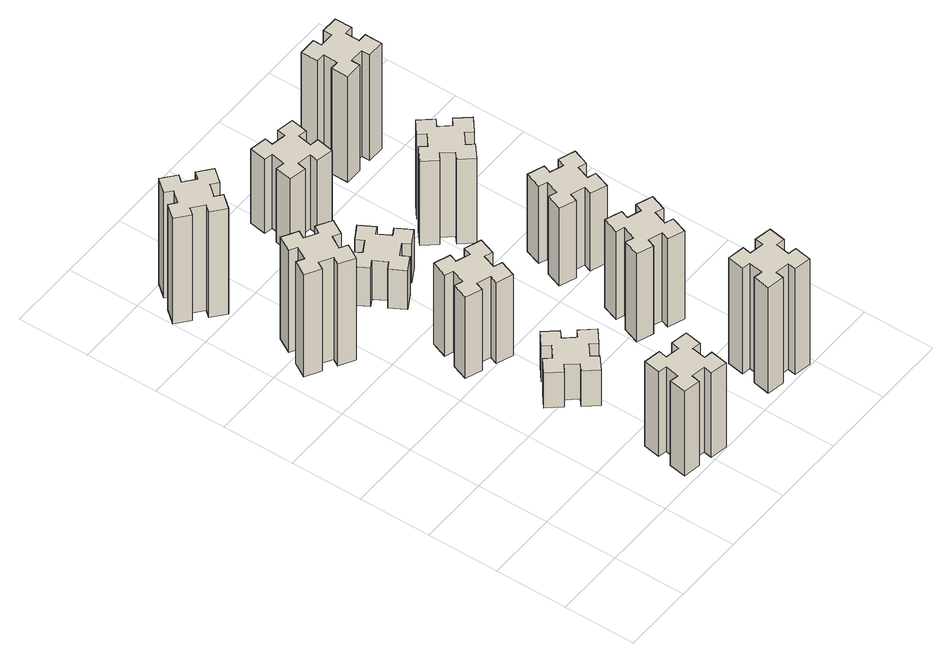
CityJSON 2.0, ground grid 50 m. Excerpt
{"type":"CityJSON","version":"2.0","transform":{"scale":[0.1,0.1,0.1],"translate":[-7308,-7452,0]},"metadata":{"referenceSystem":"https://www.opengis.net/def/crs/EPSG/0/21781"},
"CityObjects":{
"building1":{"type":"Building","attributes":{"class":"1000","function":"1000","usage":"1000","yearOfConstruction":2016,"roofType":"1000","measuredHeight":72,"storeysAboveGround":30,"storeysBelowGround":0},"geometry":[{"type":"Solid","lod":"1","boundaries":[[[[0,1,2,3,4,5,6,7,8,9,10,11,12,13,14,15,16,17,18,19]],[[17,16,20,21]],[[16,15,22,20]],[[15,14,23,22]],[[14,13,24,23]],[[13,12,25,24]],[[12,11,26,25]],[[11,10,27,26]],[[10,9,28,27]],[[9,8,29,28]],[[8,7,30,29]],[[7,6,31,30]],[[6,5,32,31]],[[5,4,33,32]],[[4,3,34,33]],[[3,2,35,34]],[[2,1,36,35]],[[1,0,37,36]],[[0,19,38,37]],[[19,18,39,38]],[[18,17,21,39]],[[24,25,26,27,28,29,30,31,32,33,34,35,36,37,38,39,21,20,22,23]]]]}]},
"building2":{"type":"Building","attributes":{"class":"1000","function":"1000","usage":"1000","yearOfConstruction":2016,"roofType":"1000","measuredHeight":87,"storeysAboveGround":30,"storeysBelowGround":0},"geometry":[{"type":"Solid","lod":"1","boundaries":[[[[40,41,42,43,44,45,46,47,48,49,50,51,52,53,54,55,56,57,58,59]],[[57,56,60,61]],[[56,55,62,60]],[[55,54,63,62]],[[54,53,64,63]],[[53,52,65,64]],[[52,51,66,65]],[[51,50,67,66]],[[50,49,68,67]],[[49,48,69,68]],[[48,47,70,69]],[[47,46,71,70]],[[46,45,72,71]],[[45,44,73,72]],[[44,43,74,73]],[[43,42,75,74]],[[42,41,76,75]],[[41,40,77,76]],[[40,59,78,77]],[[59,58,79,78]],[[58,57,61,79]],[[64,65,66,67,68,69,70,71,72,73,74,75,76,77,78,79,61,60,62,63]]]]}]},
"building3":{"type":"Building","attributes":{"class":"1000","function":"1000","usage":"1000","yearOfConstruction":2016,"roofType":"1000","measuredHeight":90,"storeysAboveGround":30,"storeysBelowGround":0},"geometry":[{"type":"Solid","lod":"1","boundaries":[[[[80,81,82,83,84,85,86,87,88,89,90,91,92,93,94,95,96,97,98,99]],[[97,96,100,101]],[[96,95,102,100]],[[95,94,103,102]],[[94,93,104,103]],[[93,92,105,104]],[[92,91,106,105]],[[91,90,107,106]],[[90,89,108,107]],[[89,88,109,108]],[[88,87,110,109]],[[87,86,111,110]],[[86,85,112,111]],[[85,84,113,112]],[[84,83,114,113]],[[83,82,115,114]],[[82,81,116,115]],[[81,80,117,116]],[[80,99,118,117]],[[99,98,119,118]],[[98,97,101,119]],[[104,105,106,107,108,109,110,111,112,113,114,115,116,117,118,119,101,100,102,103]]]]}]},
"building4":{"type":"Building","attributes":{"class":"1000","function":"1000","usage":"1000","yearOfConstruction":2016,"roofType":"1000","measuredHeight":30,"storeysAboveGround":30,"storeysBelowGround":0},"geometry":[{"type":"Solid","lod":"1","boundaries":[[[[120,121,122,123,124,125,126,127,128,129,130,131,132,133,134,135,136,137,138,139]],[[137,136,140,141]],[[136,135,142,140]],[[135,134,143,142]],[[134,133,144,143]],[[133,132,145,144]],[[132,131,146,145]],[[131,130,147,146]],[[130,129,148,147]],[[129,128,149,148]],[[128,127,150,149]],[[127,126,151,150]],[[126,125,152,151]],[[125,124,153,152]],[[124,123,154,153]],[[123,122,155,154]],[[122,121,156,155]],[[121,120,157,156]],[[120,139,158,157]],[[139,138,159,158]],[[138,137,141,159]],[[144,145,146,147,148,149,150,151,152,153,154,155,156,157,158,159,141,140,142,143]]]]}]},
"building5":{"type":"Building","attributes":{"class":"1000","function":"1000","usage":"1000","yearOfConstruction":2016,"roofType":"1000","measuredHeight":69,"storeysAboveGround":30,"storeysBelowGround":0},"geometry":[{"type":"Solid","lod":"1","boundaries":[[[[160,161,162,163,164,165,166,167,168,169,170,171,172,173,174,175,176,177,178,179]],[[177,176,180,181]],[[176,175,182,180]],[[175,174,183,182]],[[174,173,184,183]],[[173,172,185,184]],[[172,171,186,185]],[[171,170,187,186]],[[170,169,188,187]],[[169,168,189,188]],[[168,167,190,189]],[[167,166,191,190]],[[166,165,192,191]],[[165,164,193,192]],[[164,163,194,193]],[[163,162,195,194]],[[162,161,196,195]],[[161,160,197,196]],[[160,179,198,197]],[[179,178,199,198]],[[178,177,181,199]],[[184,185,186,187,188,189,190,191,192,193,194,195,196,197,198,199,181,180,182,183]]]]}]},
"building6":{"type":"Building","attributes":{"class":"1000","function":"1000","usage":"1000","yearOfConstruction":2016,"roofType":"1000","measuredHeight":33,"storeysAboveGround":30,"storeysBelowGround":0},"geometry":[{"type":"Solid","lod":"1","boundaries":[[[[200,201,202,203,204,205,206,207,208,209,210,211,212,213,214,215,216,217,218,219]],[[217,216,220,221]],[[216,215,222,220]],[[215,214,223,222]],[[214,213,224,223]],[[213,212,225,224]],[[212,211,226,225]],[[211,210,227,226]],[[210,209,228,227]],[[209,208,229,228]],[[208,207,230,229]],[[207,206,231,230]],[[206,205,232,231]],[[205,204,233,232]],[[204,203,234,233]],[[203,202,235,234]],[[202,201,236,235]],[[201,200,237,236]],[[200,219,238,237]],[[219,218,239,238]],[[218,217,221,239]],[[224,225,226,227,228,229,230,231,232,233,234,235,236,237,238,239,221,220,222,223]]]]}]},
"building7":{"type":"Building","attributes":{"class":"1000","function":"1000","usage":"1000","yearOfConstruction":2016,"roofType":"1000","measuredHeight":90,"storeysAboveGround":30,"storeysBelowGround":0},"geometry":[{"type":"Solid","lod":"1","boundaries":[[[[240,241,242,243,244,245,246,247,248,249,250,251,252,253,254,255,256,257,258,259]],[[257,256,260,261]],[[256,255,262,260]],[[255,254,263,262]],[[254,253,264,263]],[[253,252,265,264]],[[252,251,266,265]],[[251,250,267,266]],[[250,249,268,267]],[[249,248,269,268]],[[248,247,270,269]],[[247,246,271,270]],[[246,245,272,271]],[[245,244,273,272]],[[244,243,274,273]],[[243,242,275,274]],[[242,241,276,275]],[[241,240,277,276]],[[240,259,278,277]],[[259,258,279,278]],[[258,257,261,279]],[[264,265,266,267,268,269,270,271,272,273,274,275,276,277,278,279,261,260,262,263]]]]}]},
"building8":{"type":"Building","attributes":{"class":"1000","function":"1000","usage":"1000","yearOfConstruction":2016,"roofType":"1000","measuredHeight":63,"storeysAboveGround":30,"storeysBelowGround":0},"geometry":[{"type":"Solid","lod":"1","boundaries":[[[[280,281,282,283,284,285,286,287,288,289,290,291,292,293,294,295,296,297,298,299]],[[297,296,300,301]],[[296,295,302,300]],[[295,294,303,302]],[[294,293,304,303]],[[293,292,305,304]],[[292,291,306,305]],[[291,290,307,306]],[[290,289,308,307]],[[289,288,309,308]],[[288,287,310,309]],[[287,286,311,310]],[[286,285,312,311]],[[285,284,313,312]],[[284,283,314,313]],[[283,282,315,314]],[[282,281,316,315]],[[281,280,317,316]],[[280,299,318,317]],[[299,298,319,318]],[[298,297,301,319]],[[304,305,306,307,308,309,310,311,312,313,314,315,316,317,318,319,301,300,302,303]]]]}]},
"building9":{"type":"Building","attributes":{"class":"1000","function":"1000","usage":"1000","yearOfConstruction":2016,"roofType":"1000","measuredHeight":75,"storeysAboveGround":30,"storeysBelowGround":0},"geometry":[{"type":"Solid","lod":"1","boundaries":[[[[320,321,322,323,324,325,326,327,328,329,330,331,332,333,334,335,336,337,338,339]],[[337,336,340,341]],[[336,335,342,340]],[[335,334,343,342]],[[334,333,344,343]],[[333,332,345,344]],[[332,331,346,345]],[[331,330,347,346]],[[330,329,348,347]],[[329,328,349,348]],[[328,327,350,349]],[[327,326,351,350]],[[326,325,352,351]],[[325,324,353,352]],[[324,323,354,353]],[[323,322,355,354]],[[322,321,356,355]],[[321,320,357,356]],[[320,339,358,357]],[[339,338,359,358]],[[338,337,341,359]],[[344,345,346,347,348,349,350,351,352,353,354,355,356,357,358,359,341,340,342,343]]]]}]},
"building10":{"type":"Building","attributes":{"class":"1000","function":"1000","usage":"1000","yearOfConstruction":2016,"roofType":"1000","measuredHeight":66,"storeysAboveGround":30,"storeysBelowGround":0},"geometry":[{"type":"Solid","lod":"1","boundaries":[[[[360,361,362,363,364,365,366,367,368,369,370,371,372,373,374,375,376,377,378,379]],[[377,376,380,381]],[[376,375,382,380]],[[375,374,383,382]],[[374,373,384,383]],[[373,372,385,384]],[[372,371,386,385]],[[371,370,387,386]],[[370,369,388,387]],[[369,368,389,388]],[[368,367,390,389]],[[367,366,391,390]],[[366,365,392,391]],[[365,364,393,392]],[[364,363,394,393]],[[363,362,395,394]],[[362,361,396,395]],[[361,360,397,396]],[[360,379,398,397]],[[379,378,399,398]],[[378,377,381,399]],[[384,385,386,387,388,389,390,391,392,393,394,395,396,397,398,399,381,380,382,383]]]]}]},
"building11":{"type":"Building","attributes":{"class":"1000","function":"1000","usage":"1000","yearOfConstruction":2016,"roofType":"1000","measuredHeight":72,"storeysAboveGround":30,"storeysBelowGround":0},"geometry":[{"type":"Solid","lod":"1","boundaries":[[[[400,401,402,403,404,405,406,407,408,409,410,411,412,413,414,415,416,417,418,419]],[[417,416,420,421]],[[416,415,422,420]],[[415,414,423,422]],[[414,413,424,423]],[[413,412,425,424]],[[412,411,426,425]],[[411,410,427,426]],[[410,409,428,427]],[[409,408,429,428]],[[408,407,430,429]],[[407,406,431,430]],[[406,405,432,431]],[[405,404,433,432]],[[404,403,434,433]],[[403,402,435,434]],[[402,401,436,435]],[[401,400,437,436]],[[400,419,438,437]],[[419,418,439,438]],[[418,417,421,439]],[[424,425,426,427,428,429,430,431,432,433,434,435,436,437,438,439,421,420,422,423]]]]}]},
"building12":{"type":"Building","attributes":{"class":"1000","function":"1000","usage":"1000","yearOfConstruction":2016,"roofType":"1000","measuredHeight":90,"storeysAboveGround":30,"storeysBelowGround":0},"geometry":[{"type":"Solid","lod":"1","boundaries":[[[[440,441,442,443,444,445,446,447,448,449,450,451,452,453,454,455,456,457,458,459]],[[457,456,460,461]],[[456,455,462,460]],[[455,454,463,462]],[[454,453,464,463]],[[453,452,465,464]],[[452,451,466,465]],[[451,450,467,466]],[[450,449,468,467]],[[449,448,469,468]],[[448,447,470,469]],[[447,446,471,470]],[[446,445,472,471]],[[445,444,473,472]],[[444,443,474,473]],[[443,442,475,474]],[[442,441,476,475]],[[441,440,477,476]],[[440,459,478,477]],[[459,458,479,478]],[[458,457,461,479]],[[464,465,466,467,468,469,470,471,472,473,474,475,476,477,478,479,461,460,462,463]]]]}]}
},
"vertices":[
[886,274,0],[868,175,0],[809,186,0],[788,67,0],[907,47,0],[917,106,0],[1015,88,0],[1005,29,0],[1123,8,0],[1144,127,0],[1085,137,0],[1102,235,0],[1161,225,0],[1182,343,0],[1064,364,0],[1054,305,0],[955,322,0],[966,381,0],[847,402,0],[827,284,0],[955,322,720],[966,381,720],[1054,305,720],[1064,364,720],[1182,343,720],[1161,225,720],[1102,235,720],[1085,137,720],[1144,127,720],[1123,8,720],[1005,29,720],[1015,88,720],[917,106,720],[907,47,720],[788,67,720],[809,186,720],[868,175,720],[886,274,720],[827,284,720],[847,402,720],
[416,2327,0],[466,2414,0],[518,2384,0],[578,2488,0],[474,2548,0],[444,2496,0],[357,2546,0],[387,2598,0],[283,2658,0],[223,2554,0],[275,2524,0],[225,2437,0],[173,2467,0],[113,2363,0],[217,2303,0],[247,2355,0],[334,2305,0],[304,2253,0],[408,2193,0],[468,2297,0],[334,2305,870],[304,2253,870],[247,2355,870],[217,2303,870],[113,2363,870],[173,2467,870],[225,2437,870],[275,2524,870],[223,2554,870],[283,2658,870],[387,2598,870],[357,2546,870],[444,2496,870],[474,2548,870],[578,2488,870],[518,2384,870],[466,2414,870],[416,2327,870],[468,2297,870],[408,2193,870],
[136,3213,0],[213,3149,0],[174,3103,0],[266,3026,0],[343,3118,0],[297,3156,0],[362,3233,0],[408,3194,0],[485,3286,0],[393,3363,0],[354,3317,0],[278,3382,0],[316,3428,0],[224,3505,0],[147,3413,0],[193,3374,0],[129,3298,0],[83,3336,0],[6,3244,0],[98,3167,0],[129,3298,900],[83,3336,900],[193,3374,900],[147,3413,900],[224,3505,900],[316,3428,900],[278,3382,900],[354,3317,900],[393,3363,900],[485,3286,900],[408,3194,900],[362,3233,900],[297,3156,900],[343,3118,900],[266,3026,900],[174,3103,900],[213,3149,900],[136,3213,900],[98,3167,900],[6,3244,900],
[1018,929,0],[1094,993,0],[1133,947,0],[1225,1024,0],[1148,1116,0],[1102,1078,0],[1037,1154,0],[1083,1193,0],[1006,1285,0],[914,1208,0],[953,1162,0],[876,1097,0],[838,1143,0],[746,1066,0],[823,974,0],[869,1013,0],[933,936,0],[887,898,0],[964,806,0],[1056,883,0],[933,936,300],[887,898,300],[869,1013,300],[823,974,300],[746,1066,300],[838,1143,300],[876,1097,300],[953,1162,300],[914,1208,300],[1006,1285,300],[1083,1193,300],[1037,1154,300],[1102,1078,300],[1148,1116,300],[1225,1024,300],[1133,947,300],[1094,993,300],[1018,929,300],[1056,883,300],[964,806,300],
[972,1601,0],[1006,1695,0],[1062,1674,0],[1103,1787,0],[990,1828,0],[970,1772,0],[876,1806,0],[897,1862,0],[784,1903,0],[743,1790,0],[799,1770,0],[765,1676,0],[709,1697,0],[667,1584,0],[780,1543,0],[801,1599,0],[895,1565,0],[874,1509,0],[987,1467,0],[1028,1580,0],[895,1565,690],[874,1509,690],[801,1599,690],[780,1543,690],[667,1584,690],[709,1697,690],[765,1676,690],[799,1770,690],[743,1790,690],[784,1903,690],[897,1862,690],[876,1806,690],[970,1772,690],[990,1828,690],[1103,1787,690],[1062,1674,690],[1006,1695,690],[972,1601,690],[1028,1580,690],[987,1467,690],
[865,2414,0],[915,2327,0],[863,2297,0],[923,2193,0],[1027,2253,0],[997,2305,0],[1084,2355,0],[1114,2303,0],[1218,2363,0],[1158,2467,0],[1106,2437,0],[1056,2524,0],[1108,2554,0],[1048,2658,0],[944,2598,0],[974,2546,0],[887,2496,0],[857,2548,0],[753,2488,0],[813,2384,0],[887,2496,330],[857,2548,330],[974,2546,330],[944,2598,330],[1048,2658,330],[1108,2554,330],[1056,2524,330],[1106,2437,330],[1158,2467,330],[1218,2363,330],[1114,2303,330],[1084,2355,330],[997,2305,330],[1027,2253,330],[923,2193,330],[863,2297,330],[915,2327,330],[865,2414,330],[813,2384,330],[753,2488,330],
[1894,305,0],[1795,322,0],[1806,381,0],[1687,402,0],[1667,284,0],[1726,274,0],[1708,175,0],[1649,186,0],[1628,67,0],[1747,47,0],[1757,106,0],[1855,88,0],[1845,29,0],[1963,8,0],[1984,127,0],[1925,137,0],[1942,235,0],[2001,225,0],[2022,343,0],[1904,364,0],[1942,235,900],[2001,225,900],[1925,137,900],[1984,127,900],[1963,8,900],[1845,29,900],[1855,88,900],[1757,106,900],[1747,47,900],[1628,67,900],[1649,186,900],[1708,175,900],[1726,274,900],[1667,284,900],[1687,402,900],[1806,381,900],[1795,322,900],[1894,305,900],[1904,364,900],[2022,343,900],
[986,3234,0],[968,3135,0],[909,3146,0],[888,3027,0],[1007,3007,0],[1017,3066,0],[1115,3048,0],[1105,2989,0],[1223,2968,0],[1244,3087,0],[1185,3097,0],[1202,3195,0],[1261,3185,0],[1282,3303,0],[1164,3324,0],[1154,3265,0],[1055,3282,0],[1066,3341,0],[947,3362,0],[927,3244,0],[1055,3282,630],[1066,3341,630],[1154,3265,630],[1164,3324,630],[1282,3303,630],[1261,3185,630],[1202,3195,630],[1185,3097,630],[1244,3087,630],[1223,2968,630],[1105,2989,630],[1115,3048,630],[1017,3066,630],[1007,3007,630],[888,3027,630],[909,3146,630],[968,3135,630],[986,3234,630],[927,3244,630],[947,3362,630],
[1641,959,0],[1735,925,0],[1714,869,0],[1827,827,0],[1868,940,0],[1812,961,0],[1846,1055,0],[1902,1034,0],[1943,1147,0],[1830,1188,0],[1810,1132,0],[1716,1166,0],[1737,1222,0],[1624,1263,0],[1583,1150,0],[1639,1130,0],[1605,1036,0],[1549,1057,0],[1507,944,0],[1620,903,0],[1605,1036,750],[1549,1057,750],[1639,1130,750],[1583,1150,750],[1624,1263,750],[1737,1222,750],[1716,1166,750],[1810,1132,750],[1830,1188,750],[1943,1147,750],[1902,1034,750],[1846,1055,750],[1812,961,750],[1868,940,750],[1827,827,750],[1714,869,750],[1735,925,750],[1641,959,750],[1620,903,750],[1507,944,750],
[1910,1772,0],[1816,1806,0],[1837,1862,0],[1724,1903,0],[1683,1790,0],[1739,1770,0],[1705,1676,0],[1649,1697,0],[1607,1584,0],[1720,1543,0],[1741,1599,0],[1835,1565,0],[1814,1509,0],[1927,1467,0],[1968,1580,0],[1912,1601,0],[1946,1695,0],[2002,1674,0],[2043,1787,0],[1930,1828,0],[1946,1695,660],[2002,1674,660],[1912,1601,660],[1968,1580,660],[1927,1467,660],[1814,1509,660],[1835,1565,660],[1741,1599,660],[1720,1543,660],[1607,1584,660],[1649,1697,660],[1705,1676,660],[1739,1770,660],[1683,1790,660],[1724,1903,660],[1837,1862,660],[1816,1806,660],[1910,1772,660],[1930,1828,660],[2043,1787,660],
[1509,2393,0],[1573,2316,0],[1527,2278,0],[1604,2186,0],[1696,2263,0],[1658,2309,0],[1734,2373,0],[1773,2327,0],[1865,2404,0],[1788,2496,0],[1742,2458,0],[1677,2534,0],[1723,2573,0],[1646,2665,0],[1554,2588,0],[1593,2542,0],[1516,2477,0],[1478,2523,0],[1386,2446,0],[1463,2354,0],[1516,2477,720],[1478,2523,720],[1593,2542,720],[1554,2588,720],[1646,2665,720],[1723,2573,720],[1677,2534,720],[1742,2458,720],[1788,2496,720],[1865,2404,720],[1773,2327,720],[1734,2373,720],[1658,2309,720],[1696,2263,720],[1604,2186,720],[1527,2278,720],[1573,2316,720],[1509,2393,720],[1463,2354,720],[1386,2446,720],
[1675,3155,0],[1775,3155,0],[1775,3095,0],[1895,3095,0],[1895,3215,0],[1835,3215,0],[1835,3315,0],[1895,3315,0],[1895,3435,0],[1775,3435,0],[1775,3375,0],[1675,3375,0],[1675,3435,0],[1555,3435,0],[1555,3315,0],[1615,3315,0],[1615,3215,0],[1555,3215,0],[1555,3095,0],[1675,3095,0],[1615,3215,900],[1555,3215,900],[1615,3315,900],[1555,3315,900],[1555,3435,900],[1675,3435,900],[1675,3375,900],[1775,3375,900],[1775,3435,900],[1895,3435,900],[1895,3315,900],[1835,3315,900],[1835,3215,900],[1895,3215,900],[1895,3095,900],[1775,3095,900],[1775,3155,900],[1675,3155,900],[1675,3095,900],[1555,3095,900]
]}
